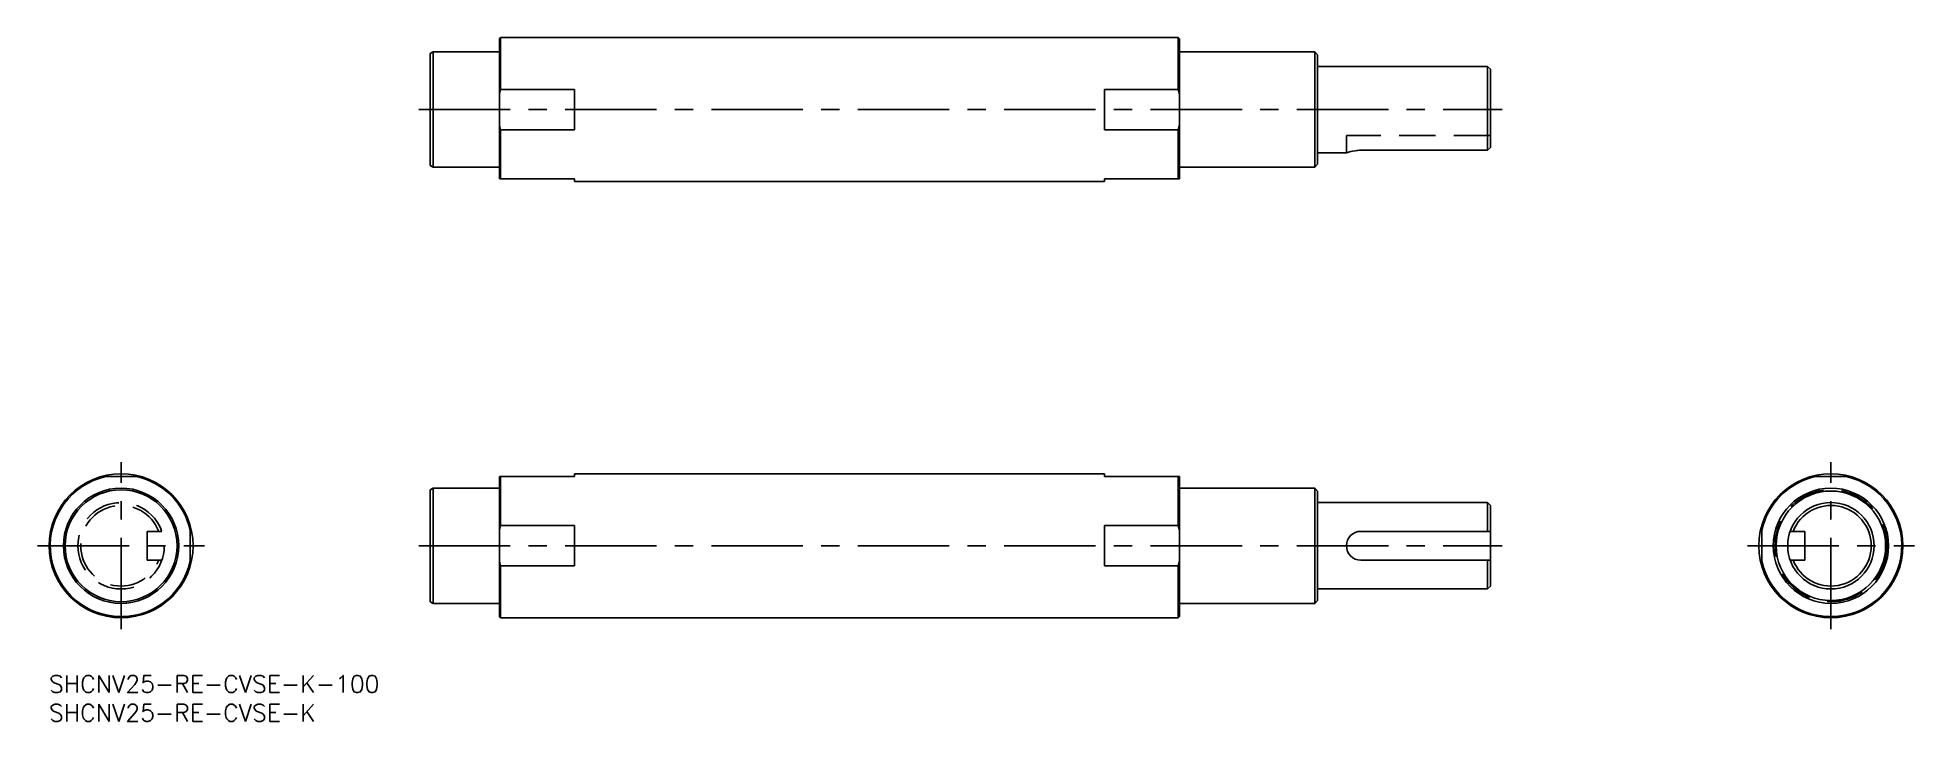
# Model space of a CAD drawing. Extents: x -2 to 324, y -8 to 111.
import ezdxf

# ---------------------------------------------------------------- set-up
doc = ezdxf.new("R2010")
doc.units = 0
doc.header["$LTSCALE"] = 0.5
doc.linetypes.add('CENTER', pattern=[50.8, 31.75, -6.35, 6.35, -6.35])
doc.linetypes.add('DASHED', pattern=[19.05, 12.7, -6.35])
for name, color, linetype in [('MSM_CENTER', 1, 'CENTER'), ('MSM_CONTINUOUS', 7, 'CONTINUOUS'), ('MSM_DASHED', 4, 'DASHED'), ('MSM_PART_NUMBER', 7, 'CONTINUOUS')]:
    doc.layers.add(name, color=color, linetype=linetype)
doc.styles.get("Standard").update_dxf_attribs({"font": 'txt.shx', "height": 3, "bigfont": 'bigfont.shx'})

# ---------------------------------------------------------------- blocks, each defined once
blk = doc.blocks.new('*U63')
at = {"layer": 'MSM_PART_NUMBER'}
blk.add_text('SHCNV25-RE-CVSE-K-100', height=3, dxfattribs=at).set_placement((0, -3))
blk = doc.blocks.new('*U64')
at = {"layer": 'MSM_PART_NUMBER'}
blk.add_text('SHCNV25-RE-CVSE-K', height=3, dxfattribs=at).set_placement((0, -8))

msp = doc.modelspace()

# ---------------------------------------------------------------- linework, layer by layer
at = {"layer": 'MSM_CENTER'}
for p, q in [((64.17, 98.22), (252.17, 98.22)), ((12.5, 8), (12.5, 37)), ((309.25, 8), (309.25, 37)), ((-2, 22.5), (27, 22.5)), ((64.17, 22.5), (252.17, 22.5)), ((294.75, 22.5), (323.75, 22.5))]:
    msp.add_line(p, q, dxfattribs=at)
at = {"layer": 'MSM_CONTINUOUS'}
for p, q in [((66.67, 108.22), (66.17, 107.93)), ((66.17, 107.93), (66.17, 88.51)), ((78.17, 108.22), (66.67, 108.22)), ((66.67, 108.22), (66.67, 88.22)), ((78.37, 110.72), (78.17, 110.52)), ((78.17, 110.52), (78.17, 86.22)), ((195.97, 110.72), (78.37, 110.72)), ((78.37, 110.72), (78.37, 101.72)), ((196.17, 110.52), (195.97, 110.72)), ((195.97, 110.72), (195.97, 101.72)), ((196.17, 110.52), (196.17, 86.22)), ((219.67, 108.22), (196.17, 108.22)), ((220.17, 107.72), (219.67, 108.22)), ((219.67, 108.22), (219.67, 88.22)), ((220.17, 107.72), (220.17, 88.72)), ((249.67, 105.72), (220.17, 105.72)), ((250.17, 105.22), (249.67, 105.72)), ((249.67, 105.72), (249.67, 91.15)), ((250.17, 105.22), (250.17, 91.65)), ((78.37, 101.72), (78.17, 100.92)), ((91.17, 101.72), (78.37, 101.72)), ((91.17, 101.72), (91.17, 94.72)), ((183.17, 101.72), (183.17, 94.72)), ((183.17, 101.72), (195.97, 101.72)), ((195.97, 101.72), (196.17, 100.92)), ((78.17, 95.52), (78.37, 94.72)), ((78.37, 94.72), (91.17, 94.72)), ((78.37, 94.72), (78.37, 86.22)), ((195.97, 94.72), (183.17, 94.72)), ((196.17, 95.52), (195.97, 94.72)), ((195.97, 94.72), (195.97, 86.22)), ((249.67, 91.15), (250.17, 91.65)), ((66.17, 88.51), (66.67, 88.22)), ((66.67, 88.22), (78.17, 88.22)), ((196.17, 88.22), (219.67, 88.22)), ((219.67, 88.22), (220.17, 88.72)), ((220.17, 90.72), (225.17, 90.72)), ((227.67, 91.15), (249.67, 91.15)), ((91.17, 86.22), (78.17, 86.22)), ((91.17, 86.22), (91.17, 85.72)), ((91.17, 85.72), (183.17, 85.72)), ((183.17, 86.22), (196.17, 86.22)), ((183.17, 86.22), (183.17, 85.72)), ((9, 34.5), (16, 34.5)), ((78.17, 34.5), (91.17, 34.5)), ((78.17, 34.5), (78.17, 10.2)), ((78.37, 34.5), (78.37, 26)), ((183.17, 35), (91.17, 35)), ((91.17, 35), (91.17, 34.5)), ((183.17, 35), (183.17, 34.5)), ((196.17, 34.5), (183.17, 34.5)), ((195.97, 34.5), (195.97, 26)), ((196.17, 34.5), (196.17, 10.2)), ((312.75, 34.5), (305.75, 34.5)), ((66.67, 32.5), (66.17, 32.21)), ((66.17, 32.21), (66.17, 12.79)), ((78.17, 32.5), (66.67, 32.5)), ((66.67, 32.5), (66.67, 12.5)), ((219.67, 32.5), (196.17, 32.5)), ((220.17, 32), (219.67, 32.5)), ((219.67, 32.5), (219.67, 12.5)), ((220.17, 32), (220.17, 13)), ((249.67, 30), (220.17, 30)), ((250.17, 29.5), (249.67, 30)), ((249.67, 30), (249.67, 25)), ((250.17, 29.5), (250.17, 15.5)), ((24.5, 26), (24.5, 19)), ((78.37, 26), (78.17, 25.2)), ((91.17, 26), (78.37, 26)), ((91.17, 26), (91.17, 19)), ((183.17, 26), (183.17, 19)), ((183.17, 26), (195.97, 26)), ((195.97, 26), (196.17, 25.2)), ((227.67, 25), (250.17, 25)), ((297.25, 26), (297.25, 19)), ((304.75, 25), (302.18, 25)), ((304.75, 20), (304.75, 25)), ((78.17, 19.8), (78.37, 19)), ((196.17, 19.8), (195.97, 19)), ((250.17, 20), (227.67, 20)), ((249.67, 20), (249.67, 15)), ((304.75, 20), (302.18, 20)), ((78.37, 19), (91.17, 19)), ((78.37, 19), (78.37, 10)), ((195.97, 19), (183.17, 19)), ((195.97, 19), (195.97, 10)), ((220.17, 15), (249.67, 15)), ((249.67, 15), (250.17, 15.5)), ((66.17, 12.79), (66.67, 12.5)), ((66.67, 12.5), (78.17, 12.5)), ((78.17, 10.2), (78.37, 10)), ((78.37, 10), (195.97, 10)), ((195.97, 10), (196.17, 10.2)), ((196.17, 12.5), (219.67, 12.5)), ((219.67, 12.5), (220.17, 13))]:
    msp.add_line(p, q, dxfattribs=at)
for centre, radius in [((12.5, 22.5), 12.5), ((309.25, 22.5), 12.5), ((12.5, 22.5), 10), ((12.5, 22.5), 9.71), ((309.25, 22.5), 10), ((309.25, 22.5), 9.5), ((309.25, 22.5), 7.5)]:
    msp.add_circle(centre, radius, dxfattribs=at)
for centre, radius, start, end in [((227.81, 82.93), 8.23, 98.0545, 108.725), ((227.66, 84.36), 6.79, 89.9316, 98.49), ((12.5, 22.5), 12.3, 102.6804, 347.3196), ((12.5, 22.5), 12.3, 12.6804, 77.3196), ((309.25, 22.5), 12.3, 102.6804, 167.3196), ((309.25, 22.5), 12.3, 192.6804, 77.3196), ((309.25, 22.5), 7, 200.9248, 159.0752), ((227.67, 22.5), 2.5, 90, 270)]:
    msp.add_arc(centre, radius, start, end, dxfattribs=at)
at = {"layer": 'MSM_DASHED'}
for p, q in [((250.17, 93.72), (225.17, 93.72)), ((225.17, 93.72), (225.17, 90.72)), ((17, 20), (17, 25)), ((17, 25), (19.57, 25)), ((17, 20), (19.57, 20))]:
    msp.add_line(p, q, dxfattribs=at)
for centre, radius in [((12.5, 22.5), 7.5), ((309.25, 22.5), 9.71)]:
    msp.add_circle(centre, radius, dxfattribs=at)
msp.add_arc((12.5, 22.5), 7, 20.9248, 339.0752, dxfattribs=at)

# ---------------------------------------------------------------- block references
at = {"layer": 'MSM_CONTINUOUS'}
for name in ['*U63', '*U64']:
    msp.add_blockref(name, (0, 0), dxfattribs=at)

doc.saveas('drawing.dxf')
